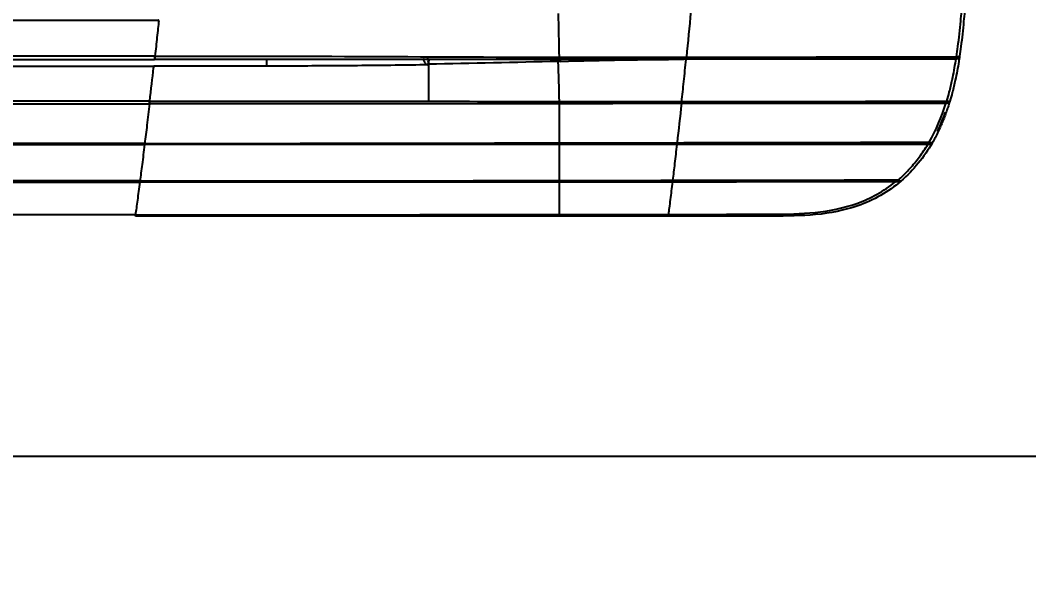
# Model space of a CAD drawing. Header units: millimetres. Extents: x 11242 to 497835, y 4200 to 105100.
# Drawn here: x 279294.1 to 279590, y 45890 to 46053 of the extents above; entities that cross this region are included whole.
import ezdxf
from ezdxf.xclip import XClip

# ---------------------------------------------------------------- set-up
doc = ezdxf.new("R2010")
doc.units = ezdxf.units.MM
doc.header["$LTSCALE"] = 200
doc.header["$XCLIPFRAME"] = 0
doc.layers.get('DEFPOINTS').update_dxf_attribs({"color": 137})
for name, color, linetype in [('# LG-AIRCON', 240, 'Continuous'), ('# 냉난방설비', 4, 'Continuous'), ('CEIL-7', 7, 'Continuous'), ('CEIL-암면흡음텍스', 251, 'Continuous')]:
    doc.layers.add(name, color=color, linetype=linetype)
doc.layers.add('Defpoint', color=137, linetype='Continuous', plot=False)
doc.styles.add('맑은고딕', font='malgun.ttf')
doc.dimstyles.new('GAUN-100', dxfattribs={"dimscale": 100, "dimtxt": 1.5, "dimasz": 1, "dimexe": 2, "dimexo": 3, "dimgap": 0.5, "dimtad": 1, "dimdec": 0, "dimzin": 1, "dimdsep": 46, "dimlunit": 6, "dimtxsty": '맑은고딕', "dimblk": 'CJDOT', "dimcen": 0.09, "dimdle": 1, "dimclrd": 256, "dimclre": 256, "dimclrt": 3, "dimadec": 0, "dimazin": 0, "dimtfac": 1, "dimtdec": 0, "dimtix": 1, "dimtmove": 2, "dimatfit": 3, "dimldrblk": 'CJDOT', "dimfxl": 1, "dimtolj": 1, "dimtzin": 1, "dimarcsym": 0})

# ---------------------------------------------------------------- blocks, each defined once
blk = doc.blocks.new('A$C7F214049')
at = {"layer": '# LG-AIRCON', "color": 0}
for p, q in [((797.28, 57.5), (914.72, 57.5)), ((913.53, 46.98), (246.43, 46.98)), ((246.43, 46), (913.53, 46)), ((946.38, 46), (946.38, 44.06)), ((797.28, 44), (913.28, 44)), ((912.09, 33.76), (247.87, 33.76)), ((247.87, 33), (912.09, 33)), ((910.64, 21.35), (249.32, 21.35)), ((249.36, 21), (910.6, 21)), ((909.24, 10.33), (250.72, 10.33)), ((250.76, 10), (909.2, 10)), ((907.91, 0.36), (252.05, 0.36))]:
    blk.add_line(p, q, dxfattribs=at)
for centre, major_axis, ratio, start_param, end_param in [((1148.7, 46.88), (0.001, -0.8), 0.104317, 6.283184, 7.720209), ((1148.7, 46.88), (-0.001, 0.8), 0.134452, 3.141591, 4.574608), ((1145.86, 33.88), (0.001, -0.8), 0.080584, 6.283184, 7.690881), ((1145.9, 33.88), (-0.001, 0.8), 0.249871, 3.141591, 4.503557), ((1140.75, 21.87), (0.001, -0.8), 0.055459, 6.283184, 7.652757), ((1140.83, 21.87), (-0.001, 0.8), 0.398674, 3.141591, 4.342445), ((1131.67, 10.87), (0.001, -0.8), 0.030446, 6.283184, 7.596784)]:
    blk.add_ellipse(centre, major_axis=major_axis, ratio=ratio, start_param=start_param, end_param=end_param, dxfattribs=at)
for points, degree in [([(1032.29, 46.64), (1032.21, 51.09), (1032.12, 55.49), (1031.98, 59.46)], 3), ([(1070.85, 60.03), (1070.42, 55.53), (1069.98, 51.04), (1069.54, 46.65)], 3), ([(914.76, 57.31), (914.75, 57.37), (914.73, 57.44), (914.72, 57.5)], 3), ([(914.77, 57.5), (914.75, 57.5), (914.74, 57.5), (914.72, 57.5)], 3), ([(913.53, 46.98), (913.53, 46.51), (913.53, 46), (913.53, 46)], 3), ([(913.53, 46.98), (913.57, 46.98), (913.61, 46.98), (913.64, 46.98)], 3), ([(913.64, 46), (913.61, 46), (913.57, 46), (913.53, 46)], 3), ([(913.64, 46.98), (913.64, 46.51), (913.64, 46), (913.64, 46)], 3), ([(993.81, 45.45), (993.78, 45.03)], 1), ([(993.81, 45.41), (993.8, 45.27), (993.79, 45.13), (993.78, 44.99)], 3), ([(993.87, 46), (993.84, 45.74), (993.81, 45.47)], 2), ([(1031.97, 45.41), (1019.27, 45.1), (1006.56, 44.78), (993.85, 44.58)], 3), ([(993.85, 44.58), (993.85, 44.52), (993.85, 44.47), (993.85, 44.42)], 3), ([(993.85, 44.42), (993.9, 40.99), (993.92, 37.33), (993.91, 33.73)], 3), ([(1032.7, 45.43), (1032.46, 45.42), (1032.22, 45.42), (1031.97, 45.41)], 3), ([(1032.29, 33.63), (1032.19, 37.57), (1032.09, 41.57), (1031.97, 45.41)], 3), ([(1032.29, 46.64), (1044.71, 46.62), (1057.13, 46.63), (1069.54, 46.65)], 3), ([(1068.79, 46.03), (1056.63, 46.02), (1044.46, 46.01), (1032.29, 46)], 3), ([(1032.29, 46), (1032.42, 45.81), (1032.56, 45.61), (1032.7, 45.43)], 3), ([(1032.7, 45.43), (1044.72, 45.73), (1056.76, 46.01), (1068.77, 46.03)], 3), ([(1069.47, 46.03), (1069.24, 46.03), (1069.02, 46.03), (1068.79, 46.03)], 3), ([(1148.7, 46.08), (1148.7, 46.08), (1148.7, 46.08), (1148.7, 46.08)], 3), ([(1148.78, 46.77), (1148.79, 46.77), (1148.8, 46.77), (1148.81, 46.77)], 3), ([(1149.56, 46.08), (1149.56, 46.09), (1149.39, 46.12), (1149.11, 46.17)], 3), ([(912.14, 33.76), (912.51, 37.14), (912.88, 40.58), (913.26, 43.5)], 3), ([(913.32, 44), (913.31, 44), (913.29, 44), (913.28, 44)], 3), ([(913.28, 43.5), (913.29, 43.67), (913.31, 43.84), (913.32, 44)], 3), ([(912.05, 33), (912.05, 33), (912.05, 33.36), (912.05, 33.76)], 3), ([(1032.29, 33), (992.24, 33), (952.17, 33), (912.09, 33)], 3), ([(912.14, 33.76), (939.4, 33.76), (966.66, 33.78), (993.91, 33.73)], 3), ([(912.14, 33), (912.14, 33), (912.14, 33.36), (912.14, 33.76)], 3), ([(993.91, 33.73), (1006.7, 33.7), (1019.5, 33.66), (1032.29, 33.63)], 3), ([(1032.29, 33.63), (1044.24, 33.61), (1056.2, 33.59), (1068.15, 33.61)], 3), ([(1032.29, 33.63), (1032.29, 33.28), (1032.29, 33), (1032.29, 33)], 3), ([(1068.09, 33.03), (1056.16, 33.02), (1044.22, 33.01), (1032.29, 33)], 3), ([(1068.09, 33.03), (1067.67, 29.14), (1067.24, 25.3), (1066.81, 21.57)], 3), ([(1068.09, 33.03), (1068.11, 33.03), (1068.13, 33.28), (1068.13, 33.61)], 3), ([(1140.8, 21.71), (1142.82, 25.27), (1144.43, 29.12), (1145.67, 33.08)], 3), ([(1145.9, 33.08), (1145.89, 33.08), (1145.87, 33.08), (1145.86, 33.08)], 3), ([(1145.93, 33.75), (1145.98, 33.74), (1146.04, 33.72), (1146.09, 33.71)], 3), ([(910.64, 21.35), (910.63, 21.14), (910.61, 21), (910.6, 21)], 3), ([(1032.29, 21), (991.73, 21), (951.17, 21), (910.6, 21)], 3), ([(910.64, 21.35), (951.19, 21.35), (991.75, 21.44), (1032.29, 21.51)], 3), ([(1032.29, 21.51), (1043.79, 21.53), (1055.3, 21.56), (1066.81, 21.57)], 3), ([(1032.29, 21.51), (1032.29, 21.21), (1032.29, 21), (1032.29, 21)], 3), ([(1066.74, 21.02), (1055.26, 21.02), (1043.77, 21.01), (1032.29, 21)], 3), ([(1066.81, 21.57), (1066.79, 21.26), (1066.77, 21.02), (1066.74, 21.02)], 3), ([(1141.7, 21.58), (1139.26, 17.33), (1136.18, 13.46), (1132.49, 10.31)], 3), ([(909.24, 10.33), (909.22, 10.12), (909.21, 10), (909.2, 10)], 3), ([(1032.29, 10.47), (1032.29, 10.19), (1032.29, 10), (1032.28, 10)], 3), ([(1065.5, 10.53), (1065.48, 10.23), (1065.46, 10.02), (1065.44, 10.02)], 3), ([(1119.52, 3.76), (1123.63, 5.23), (1127.49, 7.34), (1130.88, 10.07)], 3), ([(1132.49, 10.31), (1128.77, 7.12), (1124.46, 4.69), (1119.83, 3.07)], 3), ([(907.91, 0), (907.91, 0), (907.91, 0.14), (907.91, 0.36)], 3), ([(1032.29, 0.51), (1032.29, 0.2), (1032.29, 0), (1032.29, 0)], 3), ([(1064.26, 0.02), (1053.6, 0.01), (1042.94, 0.01), (1032.29, 0)], 3), ([(1064.26, 0.02), (1064.26, 0.02), (1064.26, 0.23), (1064.26, 0.55)], 3), ([(1094.79, 0.04), (1094.8, 0.04), (1094.8, 0.26), (1094.8, 0.58)], 3)]:
    blk.add_open_spline(points, degree=degree, dxfattribs=at)
for points, knots in [([(1148.78, 46.77), (1148.93, 47.77), (1149.06, 48.77), (1149.35, 51.01), (1149.5, 52.25), (1149.76, 54.74), (1149.89, 55.98), (1150.1, 58.18), (1150.18, 59.13), (1150.27, 60.08)], [0, 0, 0, 0, 0.226886, 0.226886, 0.506944, 0.506944, 0.786603, 0.786603, 1, 1, 1, 1]), ([(1151.15, 60.08), (1151.15, 60.08), (1151.15, 60.08), (1151.06, 59.1), (1150.97, 58.12), (1150.77, 55.91), (1150.64, 54.68), (1150.38, 52.21), (1150.23, 50.97), (1149.96, 48.81), (1149.83, 47.87), (1149.69, 46.93)], [0, 0, 0, 0, 0.000003, 0.000003, 0.222644, 0.222644, 0.503385, 0.503385, 0.784968, 0.784968, 1, 1, 1, 1]), ([(914.75, 57.31), (914.61, 55.99), (914.28, 52.83), (913.85, 48.91), (913.64, 46.98)], [0, 0, 0, 0, 0.526565, 1, 1, 1, 1]), ([(993.85, 44.42), (993.03, 44.4), (985.7, 44.28), (971.87, 44.12), (952.35, 44.02), (932.83, 44), (919.82, 44), (913.32, 44)], [0, 0, 0, 0, 0.030712, 0.273048, 0.515383, 0.757718, 1, 1, 1, 1]), ([(913.64, 46.98), (933.42, 46.98), (953.2, 46.96), (992.75, 46.79), (1012.53, 46.67), (1032.29, 46.63)], [0, 0, 0, 0, 0.5, 0.5, 1, 1, 1, 1]), ([(1032.29, 46), (1012.52, 46), (992.75, 46), (953.2, 46), (933.42, 46), (913.64, 46)], [0, 0, 0, 0, 0.5, 0.5, 1, 1, 1, 1]), ([(993.6, 44.39), (993.43, 44.49), (993.28, 44.6), (993.03, 44.84), (992.94, 44.95), (992.71, 45.29), (992.6, 45.52), (992.48, 45.96), (992.45, 46.16), (992.45, 46.36)], [0, 0, 0, 0, 0.239539, 0.239539, 0.427925, 0.427925, 0.748892, 0.748892, 1, 1, 1, 1]), ([(993.57, 46.36), (993.57, 46.26), (993.58, 46.15), (993.64, 45.93), (993.7, 45.81), (993.79, 45.68), (993.8, 45.66), (993.82, 45.63)], [0, 0, 0, 0, 0.387845, 0.387845, 0.883591, 0.883591, 1, 1, 1, 1]), ([(993.78, 44.99), (993.78, 44.94), (993.77, 44.87), (993.77, 44.72), (993.77, 44.63), (993.76, 44.44), (993.76, 44.34), (993.76, 44.19), (993.76, 44.13), (993.76, 44.08)], [0, 0, 0, 0, 0.285186, 0.285186, 0.570383, 0.570383, 0.855393, 0.855393, 1, 1, 1, 1]), ([(993.87, 46), (993.85, 45.83), (993.83, 45.66), (993.81, 45.46), (993.81, 45.44), (993.81, 45.41)], [0, 0, 0, 0, 0.864665, 0.864665, 1, 1, 1, 1]), ([(993.81, 45.41), (993.81, 45.41), (993.81, 45.42), (993.81, 45.44), (993.81, 45.46), (993.81, 45.47)], [0, 0, 0, 0, 0.162097, 0.162097, 1, 1, 1, 1]), ([(994, 46), (994, 46), (994, 46), (993.95, 45.53), (993.9, 45.05), (993.85, 44.58)], [0, 0, 0, 0, 0.0011, 0.0011, 1, 1, 1, 1]), ([(1032.29, 46.64), (1032.29, 46.54), (1032.29, 46.33), (1032.29, 46.07), (1032.29, 46.02), (1032.29, 46)], [0, 0, 0, 0, 0.271905, 0.605426, 1, 1, 1, 1]), ([(1068.16, 33.61), (1068.37, 35.54), (1068.81, 39.65), (1069.24, 43.83), (1069.47, 46.02)], [0, 0, 0, 0, 0.476063, 1, 1, 1, 1]), ([(1069.54, 46.65), (1069.52, 46.53), (1069.5, 46.31), (1069.48, 46.07), (1069.47, 46.04), (1069.47, 46.03)], [0, 0, 0, 0, 0.341012, 0.674077, 1, 1, 1, 1]), ([(1148.7, 46.08), (1145.85, 46.08), (1143, 46.08), (1129.95, 46.07), (1119.72, 46.06), (1099.27, 46.05), (1089.03, 46.04), (1075.69, 46.03), (1072.58, 46.03), (1069.47, 46.03)], [0, 0, 0, 0, 0.10794, 0.10794, 0.495186, 0.495186, 0.882432, 0.882432, 1, 1, 1, 1]), ([(1069.54, 46.65), (1072.64, 46.65), (1075.75, 46.66), (1089.09, 46.68), (1099.33, 46.69), (1119.79, 46.72), (1130.02, 46.74), (1143.08, 46.76), (1145.93, 46.77), (1148.78, 46.77)], [0, 0, 0, 0, 0.117383, 0.117383, 0.504703, 0.504703, 0.892034, 0.892034, 1, 1, 1, 1]), ([(1145.93, 33.75), (1146.19, 34.63), (1146.44, 35.51), (1146.99, 37.6), (1147.27, 38.82), (1147.93, 41.87), (1148.27, 43.72), (1148.59, 45.74), (1148.62, 45.91), (1148.65, 46.08)], [0, 0, 0, 0, 0.218779, 0.218779, 0.515002, 0.515002, 0.959729, 0.959729, 1, 1, 1, 1]), ([(1149.56, 46.08), (1149.52, 45.86), (1149.49, 45.64), (1149.16, 43.57), (1148.82, 41.73), (1148.16, 38.68), (1147.87, 37.47), (1147.33, 35.44), (1147.1, 34.61), (1146.85, 33.79)], [0, 0, 0, 0, 0.053164, 0.053164, 0.497933, 0.497933, 0.794719, 0.794719, 1, 1, 1, 1]), ([(1149.69, 46.93), (1149.69, 46.93), (1149.69, 46.93), (1149.69, 46.9), (1149.68, 46.88), (1149.66, 46.8), (1149.64, 46.74), (1149.59, 46.61), (1149.55, 46.54), (1149.42, 46.38), (1149.33, 46.3), (1149.16, 46.19), (1149.07, 46.15), (1148.9, 46.09), (1148.8, 46.08), (1148.7, 46.08)], [0, 0, 0, 0, 0.00454, 0.00454, 0.055109, 0.055109, 0.184991, 0.184991, 0.355151, 0.355151, 0.609123, 0.609123, 0.797065, 0.797065, 1, 1, 1, 1]), ([(1149.69, 46.93), (1149.69, 46.93), (1149.69, 46.93), (1149.69, 46.93), (1149.69, 46.92), (1149.68, 46.9), (1149.66, 46.88), (1149.62, 46.84), (1149.59, 46.83), (1149.49, 46.79), (1149.41, 46.77), (1149.25, 46.76), (1149.17, 46.75), (1149, 46.76), (1148.9, 46.76), (1148.81, 46.77)], [0, 0, 0, 0, 0.004542, 0.004542, 0.055103, 0.055103, 0.184972, 0.184972, 0.355126, 0.355126, 0.609096, 0.609096, 0.797044, 0.797044, 1, 1, 1, 1]), ([(1149.67, 46.84), (1149.65, 46.72), (1149.64, 46.6), (1149.6, 46.35), (1149.58, 46.22), (1149.56, 46.08), (1149.56, 46.08), (1149.56, 46.08)], [0, 0, 0, 0, 0.466321, 0.466321, 0.999945, 0.999945, 1, 1, 1, 1]), ([(912.05, 33), (911.8, 30.87), (911.31, 26.75), (910.85, 23), (910.64, 21.35)], [0, 0, 0, 0, 0.517301, 1, 1, 1, 1]), ([(1032.29, 21.51), (1032.29, 22.03), (1032.29, 23.18), (1032.28, 25.11), (1032.28, 27.4), (1032.29, 30.07), (1032.29, 31.99), (1032.29, 33)], [0, 0, 0, 0, 0.140718, 0.311251, 0.511571, 0.741391, 1, 1, 1, 1]), ([(1145.86, 33.08), (1142.82, 33.08), (1139.77, 33.07), (1126.94, 33.07), (1117.14, 33.06), (1097.55, 33.05), (1087.75, 33.04), (1074.66, 33.03), (1071.38, 33.03), (1068.09, 33.03)], [0, 0, 0, 0, 0.117588, 0.117588, 0.495514, 0.495514, 0.873438, 0.873438, 1, 1, 1, 1]), ([(1068.16, 33.61), (1071.43, 33.62), (1074.71, 33.62), (1087.79, 33.64), (1097.6, 33.66), (1117.2, 33.69), (1126.99, 33.71), (1139.83, 33.74), (1142.88, 33.74), (1145.93, 33.75)], [0, 0, 0, 0, 0.126259, 0.126259, 0.50431, 0.50431, 0.882369, 0.882369, 1, 1, 1, 1]), ([(1146.85, 33.79), (1146.85, 33.79), (1146.85, 33.79), (1146.83, 33.7), (1146.79, 33.61), (1146.66, 33.42), (1146.57, 33.32), (1146.38, 33.2), (1146.29, 33.16), (1146.11, 33.09), (1146, 33.08), (1145.9, 33.08)], [0, 0, 0, 0, 0.005051, 0.005051, 0.225937, 0.225937, 0.536829, 0.536829, 0.75815, 0.75815, 1, 1, 1, 1]), ([(1146.84, 33.76), (1146.79, 33.58), (1146.65, 33.13), (1146.36, 32.23), (1146.12, 31.51), (1145.97, 31.06)], [0, 0, 0, 0, 0.199862, 0.49976, 1, 1, 1, 1]), ([(1146.85, 33.79), (1146.85, 33.79), (1146.85, 33.79), (1146.85, 33.79), (1146.85, 33.79), (1146.85, 33.76), (1146.82, 33.74), (1146.75, 33.69), (1146.68, 33.68), (1146.52, 33.66), (1146.45, 33.67), (1146.29, 33.68), (1146.19, 33.69), (1146.09, 33.71)], [0, 0, 0, 0, 0.004995, 0.004995, 0.008352, 0.008352, 0.225814, 0.225814, 0.536727, 0.536727, 0.758081, 0.758081, 1, 1, 1, 1]), ([(1145.46, 30.5), (1145.25, 29.92), (1144.53, 28.01), (1143.72, 26.14), (1143.1, 24.86)], [0, 0, 0, 0, 0.304129, 1, 1, 1, 1]), ([(1145.97, 31.06), (1145.79, 30.55), (1145.42, 29.52), (1145.02, 28.51), (1144.82, 28.01)], [0, 0, 0, 0, 0.499224, 1, 1, 1, 1]), ([(1144.82, 28.01), (1144.75, 27.84), (1144.26, 26.66), (1143.29, 24.47), (1142.23, 22.55), (1141.7, 21.58)], [0, 0, 0, 0, 0.075177, 0.535682, 1, 1, 1, 1]), ([(910.6, 21), (910.35, 19.02), (909.87, 15.23), (909.43, 11.82), (909.24, 10.33)], [0, 0, 0, 0, 0.517706, 1, 1, 1, 1]), ([(1032.29, 10.47), (1032.29, 11.13), (1032.29, 12.58), (1032.28, 15), (1032.29, 17.84), (1032.29, 19.9), (1032.29, 21)], [0, 0, 0, 0, 0.196368, 0.428723, 0.69684, 1, 1, 1, 1]), ([(1066.74, 21.02), (1066.52, 19.14), (1066.11, 15.59), (1065.7, 12.14), (1065.5, 10.53)], [0, 0, 0, 0, 0.525106, 1, 1, 1, 1]), ([(1140.75, 21.07), (1138.32, 21.07), (1135.88, 21.07), (1123.65, 21.06), (1113.86, 21.06), (1094.26, 21.04), (1084.46, 21.04), (1072.02, 21.03), (1069.38, 21.03), (1066.74, 21.02)], [0, 0, 0, 0, 0.098712, 0.098712, 0.495896, 0.495896, 0.893081, 0.893081, 1, 1, 1, 1]), ([(1066.81, 21.57), (1069.43, 21.58), (1072.06, 21.58), (1084.49, 21.6), (1094.29, 21.62), (1113.89, 21.66), (1123.69, 21.68), (1135.93, 21.7), (1138.36, 21.71), (1140.8, 21.71)], [0, 0, 0, 0, 0.106463, 0.106463, 0.503849, 0.503849, 0.901237, 0.901237, 1, 1, 1, 1]), ([(1131.7, 10.66), (1131.8, 10.76), (1131.91, 10.85), (1133.1, 11.9), (1134.13, 12.92), (1136.08, 15.07), (1137, 16.19), (1138.75, 18.56), (1139.57, 19.8), (1140.33, 21.07), (1140.33, 21.07), (1140.33, 21.07)], [0, 0, 0, 0, 0.031614, 0.031614, 0.352504, 0.352504, 0.673143, 0.673143, 0.999997, 0.999997, 1, 1, 1, 1]), ([(1140.84, 21.07), (1140.83, 21.07), (1140.83, 21.07), (1140.81, 21.07), (1140.78, 21.07), (1140.75, 21.07)], [0, 0, 0, 0, 0.064961, 0.064961, 1, 1, 1, 1]), ([(1140.8, 21.71), (1140.8, 21.71), (1140.8, 21.71), (1140.91, 21.67), (1141.03, 21.62), (1141.13, 21.59)], [0, 0, 0, 0, 0.000258, 0.000258, 1, 1, 1, 1]), ([(1141.7, 21.58), (1141.7, 21.58), (1141.7, 21.57), (1141.66, 21.51), (1141.63, 21.46), (1141.54, 21.36), (1141.49, 21.32), (1141.36, 21.22), (1141.27, 21.17), (1141.08, 21.1), (1140.97, 21.08), (1140.86, 21.08), (1140.85, 21.07), (1140.84, 21.07)], [0, 0, 0, 0, 0.006088, 0.006088, 0.197193, 0.197193, 0.381112, 0.381112, 0.671086, 0.671086, 0.971602, 0.971602, 1, 1, 1, 1]), ([(1141.7, 21.58), (1141.7, 21.58), (1141.7, 21.58), (1141.69, 21.56), (1141.67, 21.54), (1141.63, 21.52), (1141.6, 21.51), (1141.52, 21.5), (1141.46, 21.5), (1141.32, 21.53), (1141.24, 21.55), (1141.15, 21.58), (1141.14, 21.58), (1141.13, 21.59)], [0, 0, 0, 0, 0.006095, 0.006095, 0.19717, 0.19717, 0.381081, 0.381081, 0.671052, 0.671052, 0.971596, 0.971596, 1, 1, 1, 1]), ([(909.2, 10), (908.96, 8.16), (908.5, 4.72), (908.09, 1.68), (907.91, 0.36)], [0, 0, 0, 0, 0.522213, 1, 1, 1, 1]), ([(1032.29, 10), (1017.29, 10), (1002.3, 10), (978.86, 10), (970.42, 10), (944.39, 10), (926.79, 10), (909.2, 10)], [0, 0, 0, 0, 0.365482, 0.365482, 0.571144, 0.571144, 1, 1, 1, 1]), ([(909.24, 10.33), (909.77, 10.33), (910.31, 10.33), (912.97, 10.33), (915.11, 10.33), (932.16, 10.33), (947.07, 10.34), (970.43, 10.37), (978.87, 10.39), (1002.3, 10.42), (1017.29, 10.45), (1032.29, 10.47)], [0, 0, 0, 0, 0.013003, 0.013003, 0.065014, 0.065014, 0.428693, 0.428693, 0.634444, 0.634444, 1, 1, 1, 1]), ([(1032.29, 0.51), (1032.29, 0.83), (1032.29, 1.49), (1032.28, 2.56), (1032.28, 3.76), (1032.28, 5.1), (1032.28, 6.58), (1032.29, 8.22), (1032.29, 9.39), (1032.29, 10)], [0, 0, 0, 0, 0.105068, 0.222663, 0.352857, 0.495829, 0.651611, 0.819671, 1, 1, 1, 1]), ([(1032.29, 10.47), (1034.18, 10.47), (1036.08, 10.48), (1047.15, 10.5), (1056.33, 10.52), (1065.5, 10.53), (1065.5, 10.53), (1065.5, 10.53)], [0, 0, 0, 0, 0.171298, 0.171298, 0.999998, 0.999998, 1, 1, 1, 1]), ([(1065.44, 10.02), (1056.28, 10.02), (1047.12, 10.01), (1036.07, 10), (1034.18, 10), (1032.29, 10)], [0, 0, 0, 0, 0.828798, 0.828798, 1, 1, 1, 1]), ([(1065.43, 10.02), (1065.33, 9.15), (1065.12, 7.41), (1064.8, 4.85), (1064.52, 2.57), (1064.34, 1.15), (1064.26, 0.55)], [0, 0, 0, 0, 0.26489, 0.52978, 0.794669, 1, 1, 1, 1]), ([(1131.67, 10.07), (1125.04, 10.06), (1118.4, 10.06), (1107.45, 10.05), (1103.13, 10.05), (1087.69, 10.04), (1076.56, 10.03), (1065.44, 10.02)], [0, 0, 0, 0, 0.300662, 0.300662, 0.496124, 0.496124, 1, 1, 1, 1]), ([(1065.5, 10.53), (1066.03, 10.53), (1066.57, 10.53), (1077.68, 10.55), (1088.26, 10.57), (1104.51, 10.6), (1110.19, 10.61), (1121.15, 10.64), (1126.42, 10.65), (1131.7, 10.66)], [0, 0, 0, 0, 0.024163, 0.024163, 0.503514, 0.503514, 0.760929, 0.760929, 1, 1, 1, 1]), ([(1131.84, 10.07), (1131.83, 10.07), (1131.82, 10.07), (1131.76, 10.07), (1131.72, 10.07), (1131.67, 10.07)], [0, 0, 0, 0, 0.27303, 0.27303, 1, 1, 1, 1]), ([(1131.7, 10.66), (1131.81, 10.59), (1131.92, 10.51), (1132.03, 10.45), (1132.04, 10.44), (1132.1, 10.4), (1132.14, 10.38), (1132.18, 10.35)], [0, 0, 0, 0, 0.619716, 0.619716, 0.702663, 0.702663, 1, 1, 1, 1]), ([(1132.49, 10.31), (1132.49, 10.31), (1132.49, 10.31), (1132.41, 10.24), (1132.33, 10.19), (1132.16, 10.12), (1132.07, 10.09), (1131.94, 10.07), (1131.89, 10.07), (1131.84, 10.07)], [0, 0, 0, 0, 0.009042, 0.009042, 0.42403, 0.42403, 0.802264, 0.802264, 1, 1, 1, 1]), ([(1132.49, 10.31), (1132.49, 10.31), (1132.49, 10.31), (1132.47, 10.29), (1132.44, 10.28), (1132.36, 10.28), (1132.31, 10.29), (1132.24, 10.33), (1132.21, 10.34), (1132.18, 10.35)], [0, 0, 0, 0, 0.009058, 0.009058, 0.424037, 0.424037, 0.797497, 0.797497, 1, 1, 1, 1]), ([(1119.83, 3.07), (1115.85, 1.66), (1111.67, 0.87), (1103.26, 0.08), (1099.02, 0.05), (1094.79, 0.04)], [0, 0, 0, 0, 0.5, 0.5, 1, 1, 1, 1]), ([(1094.8, 0.58), (1098.98, 0.61), (1103.16, 0.68), (1111.47, 1.54), (1115.59, 2.35), (1119.52, 3.77)], [0, 0, 0, 0, 0.5, 0.5, 1, 1, 1, 1]), ([(907.91, 0.36), (915.69, 0.36), (923.46, 0.37), (946.77, 0.39), (962.31, 0.41), (992.25, 0.46), (1006.65, 0.48), (1024.8, 0.51), (1028.54, 0.51), (1032.29, 0.51)], [0, 0, 0, 0, 0.18745, 0.18745, 0.562347, 0.562347, 0.909658, 0.909658, 1, 1, 1, 1]), ([(1032.29, 0), (1028.54, 0), (1024.79, 0), (1006.65, 0), (992.25, 0), (962.31, 0), (946.77, 0), (923.46, 0), (915.69, 0), (907.91, 0)], [0, 0, 0, 0, 0.090349, 0.090349, 0.437662, 0.437662, 0.812555, 0.812555, 1, 1, 1, 1]), ([(1032.29, 0.51), (1042.94, 0.53), (1053.6, 0.54), (1064.26, 0.55), (1064.26, 0.55), (1064.26, 0.55)], [0, 0, 0, 0, 0.999998, 0.999998, 1, 1, 1, 1]), ([(1064.26, 0.55), (1064.26, 0.55), (1064.26, 0.55), (1064.93, 0.55), (1065.6, 0.55), (1068.93, 0.55), (1071.6, 0.55), (1076.93, 0.55), (1079.6, 0.55), (1086.44, 0.56), (1090.62, 0.56), (1094.8, 0.58)], [0, 0, 0, 0, 0.000002, 0.000002, 0.065499, 0.065499, 0.327488, 0.327488, 0.589476, 0.589476, 1, 1, 1, 1]), ([(1094.79, 0.04), (1088.46, 0.04), (1082.14, 0.03), (1071.96, 0.03), (1068.11, 0.02), (1064.26, 0.02)], [0, 0, 0, 0, 0.621818, 0.621818, 1, 1, 1, 1])]:
    blk.add_open_spline(points, degree=3, knots=knots, dxfattribs=at)
blk = doc.blocks.new('냉난방설비')
at = {"layer": '# 냉난방설비', "color": 8}
blk.add_blockref('A$C7F214049', (278420, -72804.52), dxfattribs=at)
blk = doc.blocks.new('C-6x6_1f')
for p, q in [((-33546.98, -324623.45), (-33546.98, -303023.45)), ((-31146.98, -324623.45), (-31146.98, -303023.45))]:
    blk.add_line(p, q)
blk = doc.blocks.new('CJDOT')
blk.add_line((-2, 0), (2, 0))
at = {"const_width": 0.5}
blk.add_lwpolyline([(-0.25, 0, 1), (0.25, 0, 1)], format="xyb", close=True, dxfattribs=at)
blk = doc.blocks.new('*D71')
at = {"layer": 'Defpoint', "lineweight": -2, "transparency": 16777216}
for p, q in [((277800, 45825), (277800, 45618.57)), ((280800, 45825), (280800, 45618.57)), ((277810, 45628.57), (280790, 45628.57))]:
    blk.add_line(p, q, dxfattribs=at)
at = {"layer": 'DEFPOINTS', "color": 0, "transparency": 16777216}
for p in [(277800, 45925), (280800, 45925), (280800, 45628.57)]:
    blk.add_point(p, dxfattribs=at)
at = {"layer": 'Defpoint', "lineweight": -2, "transparency": 16777216, "xscale": 10, "yscale": 10, "zscale": 10, "rotation": 180}
blk.add_blockref('CJDOT', (277800, 45628.57), dxfattribs=at)
at = {"layer": 'Defpoint', "lineweight": -2, "transparency": 16777216, "xscale": 10, "yscale": 10, "zscale": 10}
blk.add_blockref('CJDOT', (280800, 45628.57), dxfattribs=at)
at = {"layer": 'Defpoint', "transparency": 16777216, "insert": (279300, 45768.65), "char_height": 150, "attachment_point": 5, "style": '맑은고딕'}
blk.add_mtext('\\A1;3,000', dxfattribs=at)

msp = doc.modelspace()

# ---------------------------------------------------------------- linework, layer by layer
at = {"layer": 'CEIL-7'}
msp.add_lwpolyline([(277200, 49325), (280950, 49325), (280950, 45925), (277200, 45925)], close=True, dxfattribs=at)

# ---------------------------------------------------------------- block references
msp.add_blockref('냉난방설비', (0, 118800))
at = {"layer": 'CEIL-암면흡음텍스'}
ref = msp.add_blockref('C-6x6_1f', (312846.98, 365623.45), dxfattribs=at)
XClip(ref).set_block_clipping_path([(-44646.9790898738, -322658.1999318774), (-44646.9790898737, -305548.1999180664), (-47046.9790898737, -305548.1999180664), (-47046.9790898736, -305973.1999180662), (-48296.9790898722, -305973.1999180663), (-48296.9790898722, -303548.1999180664), (-45296.9790898737, -303548.1999180664), (-45296.9790898737, -304048.1999180681), (-44646.9790898737, -304048.1999180681), (-44646.5353875862, -292423.1999679231), (-42421.9790898737, -292423.4499304554), (-42421.9790898737, -292998.1999180662), (-41871.9790898737, -292998.1999180662), (-41871.9790898737, -292423.4499304554), (-32421.9790898737, -292423.4499304554), (-32421.9790898733, -292998.0749242609), (-32011.9790898744, -292998.3249118712), (-32011.9790898735, -293158.199893286), (-32011.9790898735, -296423.1999180665), (-42546.9791048045, -296423.1999180665), (-42546.9790898735, -319748.1999180674), (-31896.9790559213, -319748.1999180657), (-31896.9790397005, -322448.1999180666), (-32421.9790898735, -322448.1999180666), (-32421.9790898735, -322658.1999318774), (-35648.1669723085, -322658.1999318774), (-35648.1669723085, -322808.4499304545), (-39645.7912074402, -322808.4499304545), (-39645.7912074402, -322658.1999318774), (-41871.9790898737, -322658.1999318774), (-41871.9790898737, -322448.1999180666), (-42421.9790898737, -322448.1999180666), (-42421.9790898737, -322658.1999318774)])
ref = msp.add_blockref('C-6x6_1f', (310546.98, 357023.45), dxfattribs=at)
XClip(ref).set_block_clipping_path([(-29596.980351819, -300845.949930455), (-30121.9803949631, -300845.949930455), (-30121.9803949631, -301398.449930455), (-29596.980351819, -301398.449930455), (-29596.980351819, -307598.449930455), (-40146.9803949629, -307598.449930455), (-40146.980394963, -292223.4499304555), (-29561.9803518183, -292223.449960526), (-29561.9803021366, -292413.4499605259), (-29446.9803518191, -292413.4499304554), (-29446.9803518191, -294093.449930455), (-29596.9803518191, -294093.449930455)])

# ---------------------------------------------------------------- dimensions: what is measured, and where the dimension line sits
at = {"layer": 'Defpoint'}
dim = msp.add_linear_dim(base=(280800, 45628.57), p1=(277800, 45925), p2=(280800, 45925), dimstyle='GAUN-100', override={"dimasz": 0.1, "dimexe": 0.1, "dimexo": 1, "dimdle": 0.1, "dimclrt": 256}, dxfattribs=at)
dim.commit()
dim.dimension.update_dxf_attribs({"geometry": '*D71', "text_midpoint": (279300, 45768.65)})

doc.saveas('drawing.dxf')
